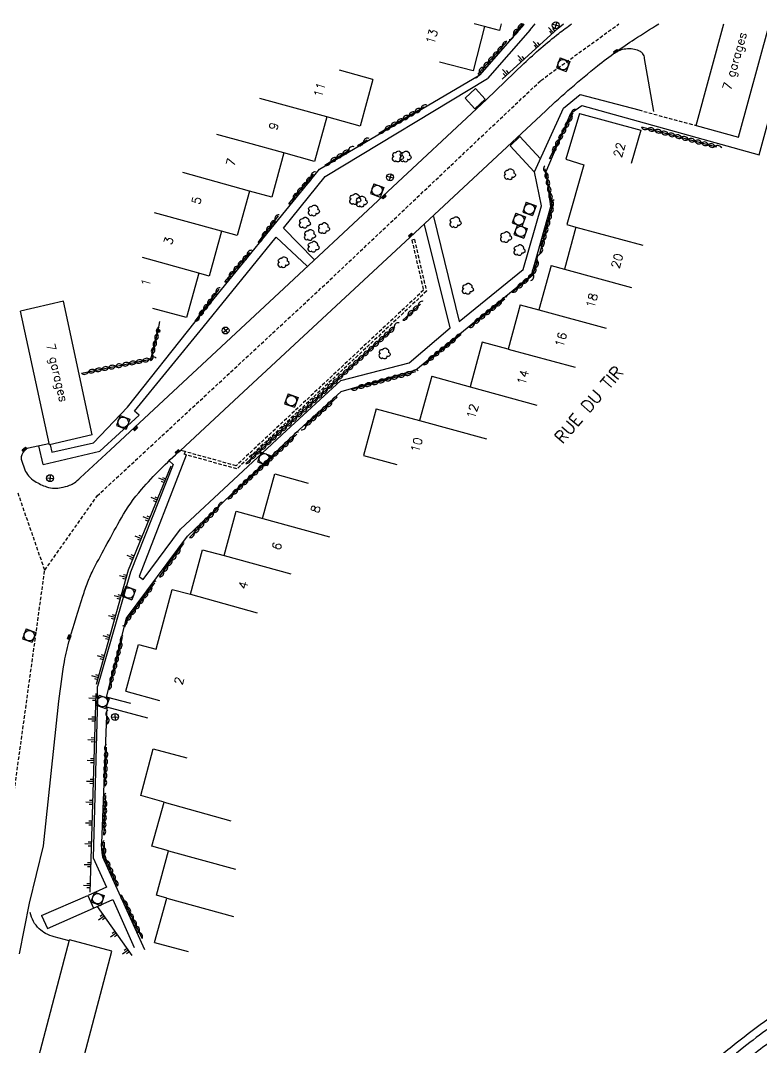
# Model space of a CAD drawing. Header units: millimetres. Extents: x 257000 to 258000, y 143000 to 144000.
# Drawn here: x 257369.5 to 257476.3, y 143852.5 to 144000.5 of the extents above; entities that cross this region are included whole.
import ezdxf
from ezdxf.enums import TextEntityAlignment as Align

# ---------------------------------------------------------------- set-up
doc = ezdxf.new("R2010")
doc.units = ezdxf.units.MM
doc.linetypes.add('DASHED', pattern=[0.75, 0.5, -0.25])
doc.layers.get('0').update_dxf_attribs({"linetype": 'CONTINUOUS'})
for name, color, linetype in [('W0001', 6, 'DASHED'), ('W0008', 7, 'CONTINUOUS'), ('W0017', 7, 'CONTINUOUS'), ('W0100', 7, 'CONTINUOUS'), ('W0105', 7, 'CONTINUOUS'), ('W0112', 1, 'DASHED'), ('W0211', 2, 'CONTINUOUS'), ('W0300', 7, 'CONTINUOUS'), ('W0310', 3, 'CONTINUOUS'), ('W0322', 7, 'CONTINUOUS'), ('W0400', 7, 'CONTINUOUS'), ('W0420', 7, 'CONTINUOUS'), ('W0469', 7, 'CONTINUOUS'), ('W0984', 7, 'CONTINUOUS'), ('W0989', 7, 'CONTINUOUS'), ('W0991', 7, 'CONTINUOUS')]:
    doc.layers.add(name, color=color, linetype=linetype)
doc.styles.get("Standard").update_dxf_attribs({"font": 'romans.shx', "width": 0.85})

# ---------------------------------------------------------------- blocks, each defined once
blk = doc.blocks.new('T420')
for p, q in [((0.75, 0.75), (-0.75, 0.75)), ((-0.75, 0.75), (-0.75, -0.75)), ((0.75, 0.75), (0.75, -0.75)), ((0.75, -0.75), (-0.75, -0.75))]:
    blk.add_line(p, q)
blk.add_ellipse((0, 0), major_axis=(-0.53, 0.53), ratio=1, start_param=3.926991, end_param=10.210176)
blk = doc.blocks.new('T400')
for p, q in [((-0.15, 0.3), (0.15, 0.3)), ((-0.15, -0.25), (-0.15, 0.3)), ((-0.15, 0.15), (0.15, 0.15)), ((-0.15, 0), (0.15, 0)), ((0.15, 0.3), (0.15, -0.25)), ((-0.15, -0.15), (0.15, -0.15)), ((-0.15, -0.25), (-0.15, -0.3)), ((-0.15, -0.3), (0.15, -0.3)), ((0.15, -0.3), (0.15, -0.25))]:
    blk.add_line(p, q)
blk = doc.blocks.new('t322o')
at = {"color": 0, "linetype": 'Continuous'}
for radius in [0.25, 0.15]:
    blk.add_circle((0, 0), radius, dxfattribs=at)
blk = doc.blocks.new('t211o')
at = {"color": 0, "linetype": 'Continuous'}
for p, q in [((-0.29, 0.5), (-0.29, 0)), ((0, 1), (0, 0)), ((0.29, 0.5), (0.29, 0))]:
    blk.add_line(p, q, dxfattribs=at)
blk = doc.blocks.new('T300')
for p, q in [((-0.8, 0.51), (-0.86, 0.34)), ((-0.86, 0.34), (-0.86, 0.17)), ((-0.86, 0.17), (-0.74, 0.06)), ((-0.69, 0.63), (-0.8, 0.51)), ((-0.8, -0.06), (-0.74, 0.06)), ((-0.74, 0.06), (-0.69, 0.11)), ((-0.57, 0.69), (-0.69, 0.63)), ((-0.46, 0.69), (-0.57, 0.69)), ((-0.29, 0.63), (-0.46, 0.69)), ((-0.29, 0.63), (-0.17, 0.74)), ((-0.23, 0.57), (-0.29, 0.63)), ((-0.17, 0.74), (-0.06, 0.8)), ((-0.06, 0.8), (0.06, 0.8)), ((0.06, 0.8), (0.23, 0.74)), ((0.23, 0.74), (0.34, 0.63)), ((0.34, 0.63), (0.4, 0.51)), ((0.46, 0.46), (0.34, 0.46)), ((0.4, 0.51), (0.4, 0.46)), ((0.57, 0.4), (0.46, 0.46)), ((0.57, 0.4), (0.69, 0.29)), ((0.69, 0.29), (0.74, 0.17)), ((0.74, 0.06), (0.69, -0.17)), ((0.74, 0.17), (0.74, 0.06)), ((-0.8, -0.17), (-0.8, -0.06)), ((-0.8, -0.23), (-0.8, -0.17)), ((-0.74, -0.34), (-0.8, -0.23)), ((-0.69, -0.4), (-0.74, -0.34)), ((-0.51, -0.46), (-0.69, -0.4)), ((-0.4, -0.46), (-0.51, -0.46)), ((-0.4, -0.46), (-0.34, -0.46)), ((-0.34, -0.46), (-0.34, -0.4)), ((-0.34, -0.51), (-0.34, -0.46)), ((-0.29, -0.63), (-0.34, -0.51)), ((-0.17, -0.74), (-0.29, -0.63)), ((-0.06, -0.8), (-0.17, -0.74)), ((0.06, -0.8), (-0.06, -0.8)), ((0.17, -0.74), (0.06, -0.8)), ((0.23, -0.69), (0.17, -0.74)), ((0.29, -0.46), (0.23, -0.46)), ((0.29, -0.63), (0.23, -0.69)), ((0.46, -0.4), (0.29, -0.46)), ((0.34, -0.51), (0.29, -0.63)), ((0.34, -0.51), (0.34, -0.46)), ((0.57, -0.34), (0.46, -0.4)), ((0.63, -0.29), (0.57, -0.34)), ((0.69, -0.17), (0.63, -0.29))]:
    blk.add_line(p, q)
blk = doc.blocks.new('t310o')
at = {"color": 0, "linetype": 'Continuous'}
for centre, start, end in [((-0.5, 0.38), 216.8699, 323.1304), ((0.5, -0.37), 36.8699, 143.1303)]:
    blk.add_arc(centre, 0.625, start, end, dxfattribs=at)
blk = doc.blocks.new('T469')
at = {"color": 0, "linetype": 'Continuous', "flags": 128}
for points in [[(-0.35, 0.35), (0.35, -0.35)], [(-0.35, -0.35), (0.35, 0.35)]]:
    blk.add_lwpolyline(points, dxfattribs=at)
at = {"color": 0, "linetype": 'Continuous'}
blk.add_circle((0, 0), 0.5, dxfattribs=at)

msp = doc.modelspace()

# ---------------------------------------------------------------- linework, layer by layer
at = {"layer": 'W0001'}
for p, q in [((257444.47, 143991.86), (257455.72, 144000)), ((257413.53, 143962.61), (257444.47, 143991.86)), ((257380.51, 143931.99), (257413.53, 143962.61)), ((257372.96, 143921.31), (257369.04, 143932.61)), ((257372.96, 143921.31), (257380.51, 143931.99)), ((257367.65, 143882.81), (257372.96, 143921.31))]:
    msp.add_line(p, q, dxfattribs=at)
at = {"layer": 'W0008'}
for points in [[(257382.42, 143938.63), (257406.76, 143961.24), (257436.62, 143989.12), (257442.03, 143994.29, -0.025065), (257447.04, 143998.62, -0.010981), (257448.9, 144000, -0.004807)], [(257400.95, 143946.36), (257425.63, 143969.29), (257445.17, 143987.5, -0.018251), (257452.62, 143993.95, -0.02723), (257457.98, 143997.8, -0.001431), (257461.45, 144000, -0.004346)], [(257415.7, 143947.06), (257426.44, 143950.17), (257443.13, 143963.8), (257445.92, 143973.71), (257445.22, 143978.76), (257448.79, 143987.12), (257450.38, 143988.26), (257475.92, 143981.12), (257481.09, 144000, -0.019286)], [(257527, 143888.8), (257478.25, 143853.85, 0.015162), (257472.69, 143849.6, 0.027762), (257469.86, 143847.02, 0.007372), (257462.03, 143838.82, 0.017542), (257458.91, 143835.21, 0.027382), (257454.05, 143828.45, 0.02382), (257449.29, 143820.14, 0.025674), (257445.28, 143811.18, 0.026719), (257442.34, 143802.21, 0.018279), (257440.6, 143794.67, 0.018058), (257439.4, 143786.92, 0.023736), (257438.95, 143780.56, 0.015629), (257439.03, 143770.87, 0.041877), (257440.59, 143758.25, 0.035098), (257444.74, 143743.66, 0.029745), (257447.08, 143738.23, 0.011307), (257454.38, 143724.5, 0.052071), (257460.05, 143716.5, 0.033096), (257470.94, 143705.61), (257484.84, 143693.44)]]:
    msp.add_lwpolyline(points, format="xyb", dxfattribs=at)
at = {"layer": 'W0008', "flags": 128}
for points in [[(257441.96, 143999.88), (257435.69, 143992.68)], [(257442.94, 143999.17), (257436.79, 143992.12)], [(257373.75, 143939.37), (257373.97, 143938.3), (257379.97, 143939.66), (257384.9, 143944.79), (257394.64, 143957.09), (257412.56, 143979.05), (257435.69, 143992.68)], [(257411.8, 143966.08), (257407.37, 143970.57), (257413.4, 143978), (257436.79, 143992.12)], [(257428.98, 143972.23), (257432.67, 143957.12), (257441.93, 143964.6), (257444.55, 143973.78), (257443.54, 143978.7), (257447.73, 143987.87), (257450.14, 143989.82), (257458.58, 143987.6)], [(257415.65, 143948.61), (257425.47, 143951.17), (257431.41, 143956.22), (257427.71, 143971.09)], [(257372.72, 143936.54), (257380.91, 143938.43), (257386.57, 143943.63), (257385.89, 143944.22), (257395.79, 143956.3), (257406.32, 143969.3), (257410.78, 143965.12)], [(257415.65, 143948.61), (257407.8, 143941.4)], [(257409.1, 143941.05), (257415.7, 143947.06)], [(257400.95, 143946.36), (257392.53, 143938.56)], [(257393.36, 143937.85), (257386.58, 143920.37), (257387.16, 143919.95), (257392.51, 143927.2), (257407.8, 143941.4)], [(257385.36, 143902.1), (257381.85, 143902.99), (257384.72, 143914.41), (257393.53, 143926.22), (257409.1, 143941.05)], [(257372.72, 143936.54), (257372.12, 143939.2)], [(257382.42, 143938.63), (257378.05, 143934.59)], [(257390.84, 143937.1), (257391.47, 143936.53), (257385.31, 143921.03), (257380.56, 143904.54)], [(257380.54, 143902.86), (257380.56, 143904.54)], [(257380.54, 143902.86), (257379.92, 143879.85), (257381.85, 143875.65), (257379.21, 143874.45)], [(257380.01, 143872.63), (257382.77, 143873.86), (257385.85, 143866.95)]]:
    msp.add_lwpolyline(points, dxfattribs=at)
at = {"layer": 'W0008'}
for points in [[(257441.96, 143999.88), (257442.07, 144000)], [(257442.94, 143999.17), (257443.67, 144000)]]:
    msp.add_lwpolyline(points, dxfattribs=at)
at = {"layer": 'W0008', "flags": 128}
for points in [[(257369.32, 143866.05), (257370.77, 143873.31), (257372.8, 143881.59), (257375.01, 143902.43, -0.016744), (257375.8, 143908.1, -0.028559), (257376.56, 143911.37, -0.004777), (257378.45, 143917.54, -0.014134), (257379.17, 143919.61, -0.03011), (257380, 143921.46, -0.007296), (257384, 143928.83, -0.051933), (257386.91, 143932.94, -0.032824), (257392.53, 143938.56)], [(257373.57, 143939.52), (257370.6, 143938.86, 0.092568), (257370.3, 143938.73, 0.07239), (257370, 143938.45, 0.04177), (257369.74, 143938.09, 0.050666), (257369.59, 143937.76, 0.087231), (257369.54, 143937.46, 0.081948), (257369.6, 143937.15), (257370.11, 143935.77, 0.090957), (257370.62, 143934.91, 0.074924), (257371.54, 143934.12, 0.052817), (257373.22, 143933.3, 0.085321), (257374.37, 143933.1, 0.050455), (257375.32, 143933.19, 0.03885), (257376.53, 143933.53, 0.064054), (257377.23, 143933.89, 0.047025), (257378.05, 143934.59)], [(257387.84, 143899.96), (257381.93, 143901.56), (257381.12, 143881.96, 0.026261), (257381.12, 143881.37, 0.01923), (257381.2, 143880.57, 0.009033), (257381.29, 143880.01, 0.062781), (257381.32, 143879.93), (257387.36, 143866.67)], [(257530.01, 143892.94), (257496.09, 143868.58), (257477.35, 143855.29, 0.01425), (257473.72, 143852.56, 0.01225), (257469.66, 143849.16, 0.02209), (257463.28, 143843, 0.02209), (257457.46, 143836.31)], [(257484.93, 143872.22), (257491.21, 143873.41), (257495.25, 143869.7), (257476.68, 143856.22, 0.010646), (257472.03, 143852.69, 0.020289), (257469.71, 143850.69, 0.015597), (257465.21, 143846.22, 0.00753), (257456.34, 143836.53), (257456.34, 143836.53), (257456.34, 143836.53)]]:
    msp.add_lwpolyline(points, format="xyb", dxfattribs=at)
at = {"layer": 'W0017'}
for p, q in [((257455.41, 143995.94), (257455.35, 143996.02)), ((257393.18, 143938.38), (257392.53, 143938.56))]:
    msp.add_line(p, q, dxfattribs=at)
at = {"layer": 'W0017', "flags": 128}
for points in [[(257455.41, 143995.94, -0.029083), (257455.77, 143996.17, -0.052833), (257455.99, 143996.27, -0.063031), (257456.98, 143996.45, -0.065059), (257457.95, 143996.37, -0.039583), (257458.35, 143996.26, -0.036429), (257458.76, 143996.07, -0.130846), (257459.13, 143995.71, -0.092992), (257459.38, 143995.03), (257460.7, 143987.38)], [(257376.48, 143867.91), (257374.33, 143868.48, -0.058205), (257373.09, 143868.97, -0.067675), (257372.16, 143869.64, -0.074233), (257371.33, 143870.71, -0.074233), (257370.85, 143871.98)]]:
    msp.add_lwpolyline(points, format="xyb", dxfattribs=at)
at = {"layer": 'W0100', "flags": 128}
for points in [[(257436.35, 143999.61), (257434.7, 143993.22)], [(257436.35, 143999.61), (257434.86, 144000)], [(257438.51, 143999.06), (257436.35, 143999.61)], [(257438.76, 144000), (257438.51, 143999.06)], [(257466.84, 143985.37), (257470.84, 144000)], [(257472.95, 143983.69), (257477.41, 144000)], [(257434.7, 143993.22), (257429.86, 143994.48)], [(257420.25, 143992.01), (257415.43, 143993.33)], [(257420.25, 143992.01), (257418.4, 143985.29)], [(257413.6, 143986.62), (257403.96, 143989.27)], [(257450.03, 143987.1), (257448.09, 143980.52)], [(257450.03, 143987.1), (257458.89, 143984.71)], [(257413.6, 143986.62), (257411.83, 143980.2)], [(257418.4, 143985.29), (257413.6, 143986.62)], [(257402.19, 143982.85), (257397.78, 143984.07)], [(257458.89, 143984.71), (257457.48, 143979.91)], [(257466.84, 143985.37), (257472.95, 143983.69)], [(257407.42, 143981.41), (257402.19, 143982.85)], [(257407.42, 143981.41), (257405.67, 143975.04)], [(257411.83, 143980.2), (257407.42, 143981.41)], [(257448.09, 143980.52), (257450.67, 143979.72)], [(257450.67, 143979.72), (257448.23, 143971.08)], [(257402.48, 143975.92), (257392.84, 143978.58)], [(257402.48, 143975.92), (257400.71, 143969.51)], [(257405.67, 143975.04), (257402.48, 143975.92)], [(257398.45, 143970.13), (257388.8, 143972.79)], [(257449.52, 143970.74), (257447.87, 143964.65)], [(257448.23, 143971.08), (257449.52, 143970.74)], [(257449.52, 143970.74), (257459.17, 143968.13)], [(257398.45, 143970.13), (257396.67, 143963.68)], [(257400.71, 143969.51), (257398.45, 143970.13)], [(257395.15, 143964.1), (257387.03, 143966.33)], [(257445.93, 143965.18), (257444.2, 143958.8)], [(257445.93, 143965.18), (257447.87, 143964.65)], [(257395.15, 143964.1), (257393.38, 143957.68)], [(257396.67, 143963.68), (257395.15, 143964.1)], [(257447.87, 143964.65), (257457.52, 143962.04)], [(257375.64, 143960.06), (257369.47, 143958.62)], [(257379.8, 143940.8), (257375.64, 143960.06)], [(257393.38, 143957.68), (257388.56, 143959.01)], [(257441.47, 143959.53), (257439.75, 143953.15)], [(257441.47, 143959.53), (257444.2, 143958.8)], [(257373.64, 143939.36), (257369.47, 143958.62)], [(257444.2, 143958.8), (257453.86, 143956.19)], [(257436.02, 143954.14), (257434.27, 143947.72)], [(257439.75, 143953.15), (257436.02, 143954.14)], [(257439.75, 143953.15), (257449.4, 143950.55)], [(257428.73, 143949.23), (257426.99, 143942.85)], [(257428.73, 143949.23), (257434.27, 143947.72)], [(257434.27, 143947.72), (257443.91, 143945.09)], [(257420.73, 143944.56), (257418.89, 143937.84)], [(257420.73, 143944.56), (257426.99, 143942.85)], [(257426.99, 143942.85), (257436.64, 143940.22)], [(257379.8, 143940.8), (257373.64, 143939.36)], [(257418.89, 143937.84), (257423.72, 143936.52)], [(257404.37, 143928.74), (257406.12, 143935.16)], [(257406.12, 143935.16), (257410.95, 143933.84)], [(257398.8, 143923.41), (257400.54, 143929.78)], [(257400.54, 143929.78), (257414.02, 143926.1)], [(257393.95, 143917.84), (257395.72, 143924.21)], [(257395.72, 143924.21), (257398.8, 143923.41)], [(257398.8, 143923.41), (257408.45, 143920.78)], [(257389.01, 143909.91), (257391.33, 143918.52)], [(257391.33, 143918.52), (257393.95, 143917.84)], [(257393.95, 143917.84), (257403.59, 143915.17)], [(257384.66, 143903.85), (257386.48, 143910.57)], [(257386.48, 143910.57), (257389.01, 143909.91)], [(257384.66, 143903.85), (257389.48, 143902.54)], [(257386.8, 143888.85), (257388.61, 143895.56)], [(257388.61, 143895.56), (257393.44, 143894.26)], [(257390.17, 143887.9), (257386.8, 143888.85)], [(257388.39, 143881.54), (257390.17, 143887.9)], [(257390.17, 143887.9), (257399.8, 143885.21)], [(257390.79, 143880.86), (257388.39, 143881.54)], [(257389.05, 143874.48), (257390.79, 143880.86)], [(257390.79, 143880.86), (257400.44, 143878.23)], [(257388.8, 143867.68), (257390.54, 143874.05)], [(257390.54, 143874.05), (257389.05, 143874.48)], [(257390.54, 143874.05), (257400.19, 143871.41)], [(257362.39, 143814.51), (257376.52, 143868.05)], [(257382.64, 143866.41), (257376.52, 143868.05)], [(257388.8, 143867.68), (257393.62, 143866.36)], [(257368.52, 143812.87), (257382.64, 143866.41)]]:
    msp.add_lwpolyline(points, dxfattribs=at)
at = {"layer": 'W0105'}
for p, q in [((257433.57, 143989.3), (257435.04, 143990.7)), ((257435.04, 143990.7), (257436.42, 143989.18)), ((257433.57, 143989.3), (257434.95, 143987.78)), ((257434.95, 143987.78), (257436.42, 143989.18)), ((257441.43, 143983.78), (257440.04, 143982.43)), ((257441.43, 143983.78), (257444.4, 143980.57)), ((257440.04, 143982.43), (257443.48, 143978.71)), ((257373.37, 143869.69), (257380, 143872.63))]:
    msp.add_line(p, q, dxfattribs=at)
at = {"layer": 'W0105', "flags": 128}
for points in [[(257372.51, 143871.56), (257379.19, 143874.43), (257380, 143872.63)], [(257372.51, 143871.56), (257373.37, 143869.69)]]:
    msp.add_lwpolyline(points, dxfattribs=at)
at = {"layer": 'W0112'}
for p, q in [((257426.24, 143968.95), (257425.87, 143968.86)), ((257425.87, 143968.86), (257427.55, 143961.63)), ((257426.24, 143968.95), (257427.98, 143961.48)), ((257427.55, 143961.63), (257400.55, 143936.34)), ((257427.98, 143961.48), (257400.65, 143935.89)), ((257393.18, 143938.38), (257393.07, 143937.99)), ((257400.55, 143936.34), (257393.18, 143938.38)), ((257400.65, 143935.89), (257393.07, 143937.99))]:
    msp.add_line(p, q, dxfattribs=at)
at = {"layer": 'W0112', "flags": 128}
msp.add_lwpolyline([(257458.58, 143987.6), (257466.84, 143985.36)], dxfattribs=at)
at = {"layer": 'W0211'}
msp.add_lwpolyline([(257438.87, 143992.03), (257446.97, 143999.4), (257447.71, 144000)], dxfattribs=at)
at = {"layer": 'W0211', "flags": 128}
for points in [[(257380.4, 143904.88), (257385.03, 143921.36), (257391.18, 143936.34)], [(257379.52, 143874.89), (257380.35, 143903.51), (257380.35, 143903.51)], [(257385.58, 143865.81), (257380.56, 143872.85)]]:
    msp.add_lwpolyline(points, dxfattribs=at)
at = {"layer": 'W0310'}
msp.add_lwpolyline([(257441.84, 144000), (257440.47, 143998.42)], dxfattribs=at)
at = {"layer": 'W0310', "flags": 128}
for points in [[(257439.57, 143997.48), (257435.36, 143992.74)], [(257421.13, 143984.26), (257427.67, 143988.06)], [(257445.72, 143980.61), (257449.13, 143987.18)], [(257458.96, 143985.17), (257469.8, 143982.28)], [(257418.03, 143982.46), (257419.42, 143983.31)], [(257413.33, 143979.65), (257416.91, 143981.88)], [(257408.12, 143974.09), (257411.72, 143978.35)], [(257444.34, 143966.9), (257446.15, 143973.7), (257445.11, 143979.1)], [(257403.72, 143968.51), (257406.63, 143972.34)], [(257398.9, 143962.82), (257402.51, 143967.05)], [(257440.35, 143961.35), (257443.3, 143963.83), (257444.03, 143965.9)], [(257394.65, 143957.16), (257398.09, 143961.78)], [(257434.11, 143956.29), (257439.27, 143960.39)], [(257424.57, 143957.33), (257427.1, 143959.64)], [(257401.93, 143936.68), (257423.42, 143956.35)], [(257378.26, 143949.66), (257388.26, 143951.7), (257389.32, 143955.78)], [(257427.49, 143950.92), (257432.92, 143955.26)], [(257417.17, 143947.36), (257426.46, 143949.93)], [(257415.1, 143946.23), (257410.45, 143942.03)], [(257399.33, 143931.59), (257409.29, 143940.9)], [(257393.84, 143925.99), (257398.13, 143930.5)], [(257389.52, 143920.34), (257392.97, 143925.08)], [(257384.52, 143913.13), (257384.77, 143914.03), (257388.83, 143919.46)], [(257382.21, 143904.11), (257384.19, 143911.67)], [(257381.97, 143899.13), (257382.01, 143900.25)], [(257381.63, 143890.2), (257381.84, 143895.8)], [(257381.48, 143883.14), (257381.75, 143888.85)], [(257383.47, 143875.76), (257381.51, 143880.35), (257381.55, 143882.11)], [(257387, 143868.22), (257384.06, 143874.41)]]:
    msp.add_lwpolyline(points, dxfattribs=at)
at = {"layer": 'W0322', "flags": 128}
msp.add_lwpolyline([(257389.3, 143955.77), (257389.57, 143957.11)], dxfattribs=at)

# ---------------------------------------------------------------- block references
at = {"layer": 'W0211'}
for p, rotation in [((257446.26, 143998.76), 42.3102622290936), ((257444.05, 143996.74), 42.3102622290936), ((257441.83, 143994.72), 42.3102622290936), ((257439.61, 143992.7), 42.3102622290936), ((257390.3, 143934.2), 67.66087087139378), ((257389.16, 143931.42), 67.66087087139378), ((257388.02, 143928.65), 67.66087087139378), ((257386.88, 143925.87), 67.66087087139378), ((257385.74, 143923.1), 67.66087087139378), ((257384.72, 143920.28), 74.30666085438605), ((257383.91, 143917.39), 74.30666085438605), ((257383.1, 143914.51), 74.30666085438605), ((257382.29, 143911.62), 74.30666085438605), ((257381.48, 143908.73), 74.30666085438605), ((257380.67, 143905.84), 74.30666085438605), ((257380.33, 143902.87), 88.33353965602056), ((257380.24, 143899.87), 88.33353965602056), ((257380.15, 143896.88), 88.33353965602056), ((257380.07, 143893.88), 88.33353965602056), ((257379.98, 143890.88), 88.33353965602056), ((257379.89, 143887.88), 88.33353965602056), ((257379.81, 143884.88), 88.33353965602056), ((257379.72, 143881.88), 88.33353965602056), ((257379.63, 143878.88), 88.33353965602056), ((257379.54, 143875.88), 88.33353965602056), ((257381.51, 143871.51), 125.5018922853462), ((257383.26, 143869.07), 125.5018922853462), ((257385, 143866.62), 125.5018922853462)]:
    msp.add_blockref('t211o', p, dxfattribs=dict(at, rotation=rotation))
at = {"layer": 'W0300', "rotation": 69.64895427025309}
for p in [(257423.89, 143980.94), (257424.98, 143980.93), (257440.04, 143978.38), (257417.74, 143974.8), (257418.67, 143974.44), (257411.77, 143973.15), (257410.48, 143971.4), (257432.19, 143971.47), (257413.24, 143970.62), (257411.21, 143969.63), (257439.48, 143969.33), (257411.72, 143967.94), (257441.41, 143967.46), (257407.39, 143965.7), (257433.98, 143961.89), (257421.98, 143952.56)]:
    msp.add_blockref('T300', p, dxfattribs=at)
at = {"layer": 'W0310'}
for p, rotation in [((257440.53, 143998.49), 228.943318070246), ((257441.18, 143999.25), 228.943318070246), ((257438.91, 143996.73), 228.3149025042296), ((257437.58, 143995.24), 228.3149025042296), ((257438.24, 143995.98), 228.3149025042296), ((257436.25, 143993.74), 228.3149025042296), ((257436.91, 143994.49), 228.3149025042296), ((257435.58, 143993), 228.3149025042296), ((257427.18, 143987.78), 30.15453056945498), ((257424.59, 143986.27), 30.15453056945498), ((257425.45, 143986.77), 30.15453056945498), ((257426.32, 143987.28), 30.15453056945498), ((257448.48, 143985.94), 62.57112615292785), ((257448.95, 143986.83), 62.57112615292785), ((257421.99, 143984.76), 30.15453056945498), ((257422.86, 143985.27), 30.15453056945498), ((257423.72, 143985.77), 30.15453056945498), ((257448.02, 143985.05), 62.57112615292785), ((257447.1, 143983.28), 62.57112615292785), ((257447.56, 143984.16), 62.57112615292785), ((257459.92, 143984.91), 345.0949096038212), ((257460.89, 143984.66), 345.0949096038212), ((257461.86, 143984.4), 345.0949096038212), ((257462.82, 143984.14), 345.0949096038212), ((257463.79, 143983.88), 345.0949096038212), ((257464.75, 143983.63), 345.0949096038212), ((257416.73, 143981.76), 31.90543878211544), ((257418.89, 143982.98), 31.41435042696573), ((257446.18, 143981.5), 62.57112615292785), ((257446.64, 143982.39), 62.57112615292785), ((257465.72, 143983.37), 345.0949096038212), ((257466.69, 143983.11), 345.0949096038212), ((257467.65, 143982.85), 345.0949096038212), ((257468.62, 143982.6), 345.0949096038212), ((257469.59, 143982.34), 345.0949096038212), ((257415.03, 143980.71), 31.90543878211544), ((257415.88, 143981.23), 31.90543878211544), ((257414.18, 143980.18), 31.90543878211544), ((257445.21, 143978.58), 100.8242260046741), ((257410.7, 143977.14), 49.84050139523237), ((257411.35, 143977.91), 49.84050139523237), ((257445.4, 143977.6), 100.8242260046741), ((257410.06, 143976.38), 49.84050139523237), ((257445.59, 143976.62), 100.8242260046741), ((257445.78, 143975.63), 100.8242260046741), ((257408.77, 143974.85), 49.84050139523237), ((257409.41, 143975.61), 49.84050139523237), ((257445.96, 143974.65), 100.8242260046741), ((257445.88, 143972.7), 75.14251245533893), ((257446.14, 143973.67), 75.14251245533893), ((257406.14, 143971.7), 52.86594364909706), ((257445.63, 143971.74), 75.14251245533893), ((257404.93, 143970.1), 52.86594364909706), ((257405.53, 143970.9), 52.86594364909706), ((257445.11, 143969.8), 75.14251245533893), ((257445.37, 143970.77), 75.14251245533893), ((257404.33, 143969.3), 52.86594364909706), ((257444.86, 143968.84), 75.14251245533893), ((257444.6, 143967.87), 75.14251245533893), ((257401.5, 143965.86), 49.44409245279815), ((257402.15, 143966.62), 49.44409245279815), ((257444.01, 143965.85), 70.52701976154428), ((257400.2, 143964.34), 49.44409245279815), ((257400.85, 143965.1), 49.44409245279815), ((257443.34, 143963.97), 70.52701976154428), ((257443.68, 143964.91), 70.52701976154428), ((257399.55, 143963.58), 49.44409245279815), ((257441.88, 143962.63), 40.12844047930734), ((257442.64, 143963.28), 40.12844047930734), ((257397.64, 143961.17), 53.2373801704977), ((257441.12, 143961.99), 40.12844047930734), ((257396.44, 143959.57), 53.2373801704977), ((257397.04, 143960.37), 53.2373801704977), ((257438.81, 143960.02), 38.50132599639725), ((257395.25, 143957.97), 53.2373801704977), ((257395.85, 143958.77), 53.2373801704977), ((257425.3, 143958), 42.40668127088266), ((257426.04, 143958.67), 42.40668127088266), ((257426.78, 143959.35), 42.40668127088266), ((257436.46, 143958.16), 38.50132599639725), ((257437.24, 143958.78), 38.50132599639725), ((257438.03, 143959.4), 38.50132599639725), ((257434.9, 143956.91), 38.50132599639725), ((257435.68, 143957.53), 38.50132599639725), ((257389.21, 143955.38), 75.46645343103077), ((257422.59, 143955.59), 42.46332266009425), ((257423.32, 143956.26), 42.46332266009425), ((257388.71, 143953.44), 75.46645343103077), ((257388.96, 143954.41), 75.46645343103077), ((257420.37, 143953.56), 42.46332266009425), ((257421.11, 143954.23), 42.46332266009425), ((257421.85, 143954.91), 42.46332266009425), ((257431.4, 143954.04), 38.66054493305491), ((257432.18, 143954.67), 38.66054493305491), ((257388.46, 143952.47), 75.46645343103077), ((257418.9, 143952.21), 42.46332266009425), ((257419.64, 143952.88), 42.46332266009425), ((257429.06, 143952.17), 38.66054493305491), ((257429.84, 143952.79), 38.66054493305491), ((257430.62, 143953.42), 38.66054493305491), ((257385.12, 143951.06), 11.53584146391337), ((257386.1, 143951.26), 11.53584146391337), ((257387.08, 143951.46), 11.53584146391337), ((257388.06, 143951.66), 11.53584146391337), ((257417.42, 143950.86), 42.46332266009425), ((257418.16, 143951.53), 42.46332266009425), ((257428.28, 143951.54), 38.66054493305491), ((257379.24, 143949.86), 11.53584146391337), ((257380.22, 143950.06), 11.53584146391337), ((257381.2, 143950.26), 11.53584146391337), ((257382.18, 143950.46), 11.53584146391337), ((257383.16, 143950.66), 11.53584146391337), ((257384.14, 143950.86), 11.53584146391337), ((257415.95, 143949.51), 42.46332266009425), ((257416.69, 143950.18), 42.46332266009425), ((257424.88, 143949.49), 15.45943534619953), ((257425.84, 143949.75), 15.45943534619953), ((257414.47, 143948.16), 42.46332266009425), ((257415.21, 143948.83), 42.46332266009425), ((257420.06, 143948.16), 15.45943534619953), ((257421.02, 143948.42), 15.45943534619953), ((257421.99, 143948.69), 15.45943534619953), ((257422.95, 143948.95), 15.45943534619953), ((257423.92, 143949.22), 15.45943534619953), ((257412.26, 143946.13), 42.46332266009425), ((257413, 143946.81), 42.46332266009425), ((257413.73, 143947.48), 42.46332266009425), ((257418.13, 143947.62), 15.45943534619953), ((257419.1, 143947.89), 15.45943534619953), ((257410.78, 143944.78), 42.46332266009425), ((257411.52, 143945.46), 42.46332266009425), ((257413.62, 143944.89), 222.1260891757403), ((257414.36, 143945.56), 222.1260891757403), ((257409.31, 143943.43), 42.46332266009425), ((257410.05, 143944.11), 42.46332266009425), ((257412.14, 143943.55), 222.1260891757403), ((257412.88, 143944.22), 222.1260891757403), ((257407.83, 143942.08), 42.46332266009425), ((257408.57, 143942.76), 42.46332266009425), ((257410.65, 143942.21), 222.1260891757403), ((257411.39, 143942.88), 222.1260891757403), ((257406.36, 143940.73), 42.46332266009425), ((257407.09, 143941.41), 42.46332266009425), ((257408.82, 143940.47), 43.09800496206794), ((257404.88, 143939.38), 42.46332266009425), ((257405.62, 143940.06), 42.46332266009425), ((257407.36, 143939.1), 43.09800496206794), ((257408.09, 143939.78), 43.09800496206794), ((257402.67, 143937.36), 42.46332266009425), ((257403.41, 143938.03), 42.46332266009425), ((257404.14, 143938.71), 42.46332266009425), ((257405.9, 143937.73), 43.09800496206794), ((257406.63, 143938.42), 43.09800496206794), ((257404.44, 143936.37), 43.09800496206794), ((257405.17, 143937.05), 43.09800496206794), ((257402.25, 143934.32), 43.09800496206794), ((257402.98, 143935), 43.09800496206794), ((257403.71, 143935.69), 43.09800496206794), ((257400.79, 143932.95), 43.09800496206794), ((257401.52, 143933.64), 43.09800496206794), ((257400.06, 143932.27), 43.09800496206794), ((257397.98, 143930.34), 46.4538097284082), ((257396.6, 143928.89), 46.4538097284082), ((257397.29, 143929.61), 46.4538097284082), ((257395.22, 143927.44), 46.4538097284082), ((257395.91, 143928.16), 46.4538097284082), ((257394.53, 143926.71), 46.4538097284082), ((257392.47, 143924.38), 53.93749545499293), ((257391.29, 143922.76), 53.93749545499293), ((257391.88, 143923.57), 53.93749545499293), ((257390.11, 143921.15), 53.93749545499293), ((257390.7, 143921.95), 53.93749545499293), ((257387.8, 143918.09), 53.18160619828242), ((257388.4, 143918.89), 53.18160619828242), ((257386.61, 143916.49), 53.18160619828242), ((257387.2, 143917.29), 53.18160619828242), ((257386.01, 143915.69), 53.18160619828242), ((257384.81, 143914.09), 53.18160619828242), ((257385.41, 143914.89), 53.18160619828242), ((257383.98, 143910.88), 75.31450589441157), ((257383.73, 143909.92), 75.31450589441157), ((257383.22, 143907.98), 75.31450589441157), ((257383.48, 143908.95), 75.31450589441157), ((257382.72, 143906.05), 75.31450589441157), ((257382.97, 143907.01), 75.31450589441157), ((257382.46, 143905.08), 75.31450589441157), ((257382.01, 143900.13), 87.4933169301826), ((257381.78, 143894.2), 87.80154711654774), ((257381.82, 143895.2), 87.80154711654774), ((257381.74, 143893.2), 87.80154711654774), ((257381.7, 143892.2), 87.80154711654774), ((257381.66, 143891.2), 87.80154711654774), ((257381.67, 143887.14), 87.29607583452916), ((257381.71, 143888.14), 87.29607583452916), ((257381.62, 143886.14), 87.29607583452916), ((257381.53, 143884.14), 87.29607583452916), ((257381.57, 143885.14), 87.29607583452916), ((257381.53, 143881.36), 88.79564735372513), ((257381.51, 143880.36), 88.79564735372513), ((257381.9, 143879.44), 113.0560590277267), ((257382.29, 143878.52), 113.0560590277267), ((257382.68, 143877.6), 113.0560590277267), ((257383.07, 143876.68), 113.0560590277267), ((257384.42, 143873.64), 115.4248103133989), ((257384.85, 143872.74), 115.4248103133989), ((257385.28, 143871.83), 115.4248103133989), ((257385.71, 143870.93), 115.4248103133989), ((257386.14, 143870.03), 115.4248103133989), ((257386.57, 143869.12), 115.4248103133989)]:
    msp.add_blockref('t310o', p, dxfattribs=dict(at, rotation=rotation))
at = {"layer": 'W0322', "rotation": 78.47101032272886}
msp.add_blockref('t322o', (257389.3, 143955.77), dxfattribs=at)
at = {"layer": 'W0400'}
for p, rotation in [((257455.26, 143996.03), 302.7549274769427), ((257421.85, 143975.1), 132.4046330825178), ((257425.69, 143969.55), 313.124132826543), ((257386.02, 143941.72), 312.6603436059315), ((257370.04, 143938.71), 131.4964025924191), ((257392.09, 143938.37), 133.3052039334507), ((257376.48, 143911.64), 162.9504941914671)]:
    msp.add_blockref('T400', p, dxfattribs=dict(at, rotation=rotation))
at = {"layer": 'W0420', "rotation": 69.64895427025309}
for p in [(257447.67, 143994.13), (257420.86, 143976.01), (257442.81, 143973.34), (257441.3, 143971.77), (257441.55, 143970.1), (257408.5, 143945.73), (257384.26, 143942.6), (257404.61, 143937.34), (257385.08, 143918.01), (257370.72, 143911.87), (257381.26, 143902.34), (257380.58, 143873.97)]:
    msp.add_blockref('T420', p, dxfattribs=at)
at = {"layer": 'W0469'}
for p, rotation in [((257446.62, 143999.8), 209.2199650740081), ((257422.74, 143977.9), 209.2185161118115), ((257399.02, 143955.83), 356.8816187536649), ((257373.72, 143934.56), 311.600299879566), ((257383.1, 143900.16), 318.0926652600567)]:
    msp.add_blockref('T469', p, dxfattribs=dict(at, rotation=rotation))

# ---------------------------------------------------------------- texts
at = {"layer": 'W0984'}
for rotation, p in [(74.0996, (257472.6, 143994.59)), (283.1892, (257374.56, 143949.72))]:
    msp.add_text('7 garages', height=1.25, rotation=rotation, dxfattribs=at).set_placement(p, align=Align.MIDDLE)
at = {"layer": 'W0989'}
msp.add_text('RUE DU TIR', height=1.75, rotation=49.4187, dxfattribs=at).set_placement((257451.37, 143945.16), align=Align.MIDDLE)
at = {"layer": 'W0991'}
for s, p in [('13', (257428.75, 143998.17)), ('11', (257412.58, 143990.51)), ('9', (257405.96, 143985.26)), ('22', (257455.77, 143981.84)), ('7', (257399.8, 143980.09)), ('5', (257394.85, 143974.57)), ('3', (257390.81, 143968.76)), ('20', (257455.45, 143965.87)), ('1', (257387.52, 143962.75)), ('18', (257451.82, 143960.16)), ('16', (257447.36, 143954.52)), ('14', (257441.9, 143949.09)), ('12', (257434.61, 143944.2)), ('10', (257426.56, 143939.35)), ('8', (257412, 143930.11)), ('6', (257406.42, 143924.76)), ('4', (257401.58, 143919.15)), ('2', (257392.32, 143905.38))]:
    msp.add_text(s, height=1.25, rotation=74.0996, dxfattribs=at).set_placement(p, align=Align.MIDDLE)

doc.saveas('drawing.dxf')
